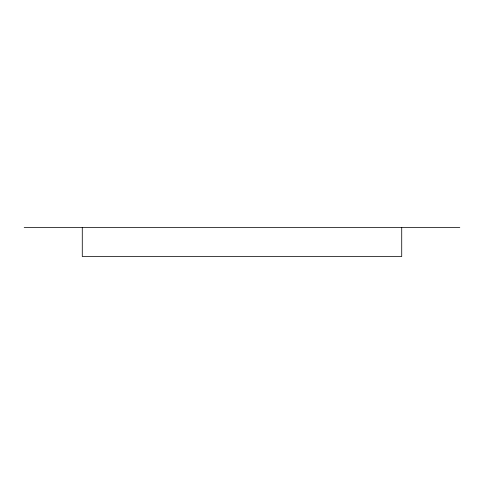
<?xml version="1.0" encoding="UTF-8"?>
<svg xmlns="http://www.w3.org/2000/svg" width="484" height="484" viewBox="0 0 484 484"><rect width="100%" height="100%" fill="white"/><g stroke="black" fill="none" stroke-linecap="round" stroke-linejoin="round"><path stroke-width="0.73" d="M24.2 227.48L459.8 227.48M401.72 227.48L401.72 256.52L82.28 256.52L82.28 227.48"/></g></svg>
